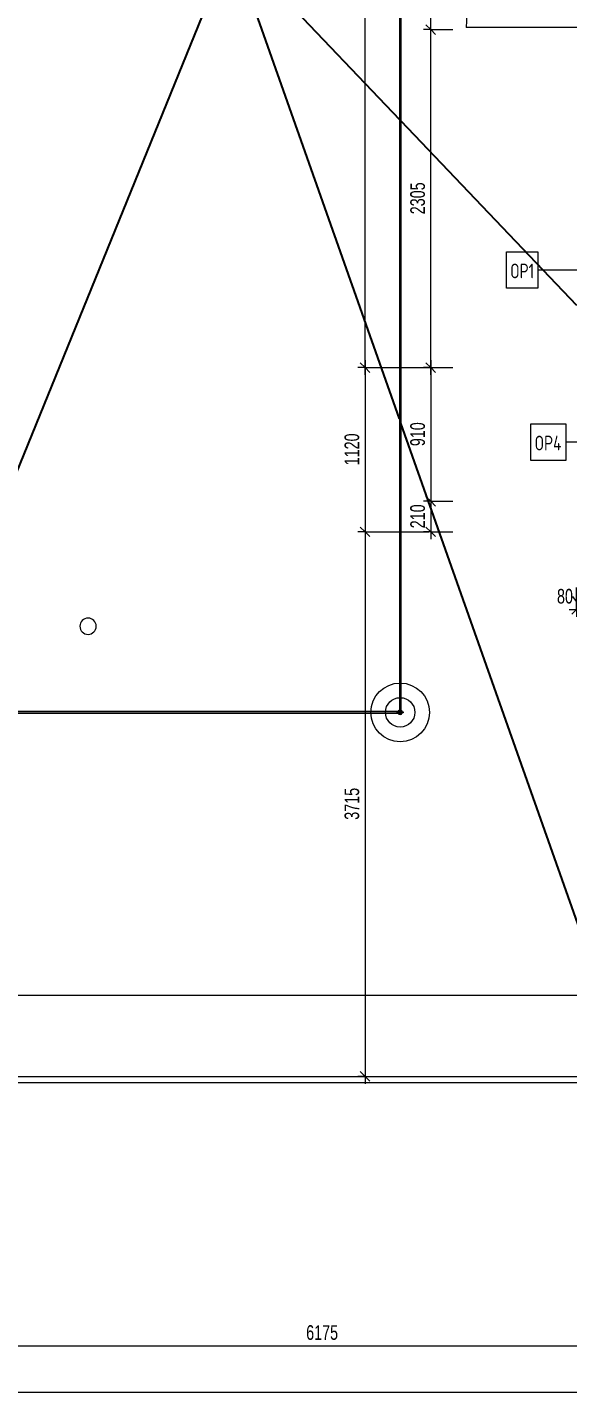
# Model space of a CAD drawing. Header units: millimetres. Extents: x -2854 to 232784, y -45352 to 20466.
# Drawn here: x 12609 to 16293, y -30346 to -20988 of the extents above; entities that cross this region are included whole.
import ezdxf

# ---------------------------------------------------------------- set-up
doc = ezdxf.new("R2010")
doc.units = ezdxf.units.MM
doc.linetypes.add('Čerchovaná se dvěma tečkami', pattern=[2.59, 1, -0.53, 0, -0.53, 0, -0.53])
for name, color, linetype, lineweight in [('A-ANNO-DIMS', 211, 'Continuous', 9), ('A-ANNO-DIMS-50', 211, 'Continuous', 9), ('A-DOOR', 31, 'Continuous', 13), ('A-DOOR-FRAM', 31, 'Continuous', 25), ('A-FLOR-HRAL', 11, 'Continuous', 13), ('A-ROOF', 132, 'Continuous', 13), ('A-ROOF-OTLN', 132, 'Continuous', 13), ('A-WALL-IDEN', 211, 'Continuous', 9), ('M-HVAC-CDFF', 50, 'Continuous', 13)]:
    doc.layers.add(name, color=color, linetype=linetype, lineweight=lineweight)
doc.styles.add('Arial_1', font='arial.ttf', dxfattribs={"width": 0.7, "height": 100})
doc.styles.add('ISOCPEUR_2', font='isocpeur.ttf', dxfattribs={"width": 0.75, "height": 100})
doc.dimstyles.new('Vnitřní_-_průhledné', dxfattribs={"dimscale": 304.8, "dimtxt": 102.02594, "dimasz": 0.213255, "dimexe": 0.164042, "dimexo": 0.0625, "dimgap": 0.032808, "dimtad": 1, "dimdec": 0, "dimrnd": 5, "dimzin": 0, "dimdsep": 46, "dimtxsty": 'Arial_1', "dimblk1": 'OBLIQUE', "dimblk2": 'OBLIQUE', "dimsah": 1, "dimcen": 0.09, "dimdle": 0.164042, "dimazin": 0, "dimtfac": 1, "dimtdec": 4, "dimtix": 1, "dimtmove": 0, "dimatfit": 3, "dimfxl": 0.492126, "dimfxlon": 1, "dimtvp": 1, "dimtolj": 1, "dimtzin": 0, "dimarcsym": 2})
doc.dimstyles.new('Vnitřní_-_průhledné_1', dxfattribs={"dimscale": 304.8, "dimtxt": 102.02594, "dimasz": 0.213255, "dimexe": 0.164042, "dimexo": 0.0625, "dimgap": 0.032808, "dimtad": 1, "dimdec": 0, "dimrnd": 5, "dimzin": 0, "dimdsep": 46, "dimtxsty": 'Arial_1', "dimblk1": 'OBLIQUE', "dimblk2": 'OBLIQUE', "dimsah": 1, "dimcen": 0.09, "dimdle": 0.164042, "dimazin": 0, "dimtfac": 1, "dimtdec": 4, "dimtix": 1, "dimtmove": 1, "dimatfit": 3, "dimfxl": 0.492126, "dimfxlon": 1, "dimtvp": 1, "dimtolj": 1, "dimtzin": 0, "dimarcsym": 2})

# ---------------------------------------------------------------- blocks, each defined once
blk = doc.blocks.new('Zábradlí - Záchytný systém kotva-1301747-2NP_NÁVRH A')
at = {"layer": 'A-FLOR-HRAL', "flags": 128}
for points in [[(-17, -4), (-17.1, -4), (-17.3, -4), (-17.5, -4), (-17.6, -3.9), (-17.8, -3.9), (-17.9, -3.9), (-18.1, -3.8), (-18.2, -3.8), (-18.4, -3.7), (-18.5, -3.7), (-18.7, -3.6), (-18.8, -3.5), (-19, -3.5), (-19.1, -3.4), (-19.2, -3.3), (-19.4, -3.2), (-19.5, -3.1), (-19.6, -3), (-19.7, -2.9), (-19.8, -2.8), (-20, -2.7), (-20.1, -2.5), (-20.2, -2.4), (-20.3, -2.3), (-20.3, -2.2), (-20.4, -2), (-20.5, -1.9), (-20.6, -1.7), (-20.6, -1.6), (-20.7, -1.4), (-20.8, -1.3), (-20.8, -1.1), (-20.9, -1), (-20.9, -0.8), (-20.9, -0.7), (-20.9, -0.5), (-21, -0.4), (-21, -0.2), (-21, 0), (-21, 0.1), (-21, 0.3), (-21, 0.4), (-20.9, 0.6), (-20.9, 0.8), (-20.9, 0.9), (-20.8, 1.1), (-20.8, 1.2), (-20.7, 1.4), (-20.7, 1.5), (-20.6, 1.7), (-20.5, 1.8), (-20.5, 2), (-20.4, 2.1), (-20.3, 2.2), (-20.2, 2.4), (-20.1, 2.5), (-20, 2.6), (-19.9, 2.7), (-19.8, 2.8), (-19.7, 3), (-19.6, 3.1), (-19.4, 3.2), (-19.3, 3.3), (-19.2, 3.3), (-19, 3.4), (-18.9, 3.5), (-18.8, 3.6), (-18.6, 3.7), (-18.5, 3.7), (-18.3, 3.8), (-18.2, 3.8), (-18, 3.9), (-17.9, 3.9), (-17.7, 3.9), (-17.5, 4), (-17.4, 4), (-17.2, 4), (-17.1, 4), (-17, 4)], [(-17, 4), (-17, 4), (-16.9, 4), (-16.9, 4), (-16.8, 4), (-16.6, 4), (-16.5, 4), (-16.3, 4), (-16.1, 4), (-15.9, 4), (-15.6, 4), (-15.4, 4), (-15.1, 4), (-14.7, 4), (-14.4, 4), (-14, 4)], [(16.8, 4), (16.8, 4), (16.8, 4), (16.7, 4), (16.6, 4), (16.5, 4), (16.4, 4), (16.2, 4), (16, 4), (15.8, 4), (15.5, 4), (15.2, 4), (14.9, 4), (14.6, 4), (14.3, 4), (13.9, 4), (13.5, 4), (13.1, 4), (12.6, 4), (12.2, 4), (11.7, 4), (11.2, 4), (10.7, 4), (10.2, 4), (9.6, 4), (9.1, 4), (8.5, 4), (7.9, 4), (7.3, 4), (6.7, 4), (6.1, 4), (5.4, 4), (4.8, 4), (4.1, 4), (3.5, 4), (2.8, 4), (2.1, 4), (1.5, 4), (0.8, 4), (0.1, 4), (-0.6, 4), (-1.2, 4), (-1.9, 4), (-2.6, 4), (-3.2, 4), (-3.9, 4), (-4.6, 4), (-5.2, 4), (-5.9, 4), (-6.5, 4), (-7.1, 4), (-7.7, 4), (-8.3, 4), (-8.9, 4), (-9.5, 4), (-10, 4), (-10.6, 4), (-11.1, 4), (-11.6, 4), (-12.1, 4), (-12.5, 4), (-13, 4), (-13.4, 4), (-13.8, 4), (-14.2, 4), (-14.6, 4), (-14.9, 4), (-15.2, 4), (-15.5, 4), (-15.8, 4), (-16, 4), (-16.2, 4), (-16.4, 4), (-16.6, 4), (-16.7, 4), (-16.8, 4), (-16.9, 4), (-16.9, 4), (-17, 4), (-17, 4)], [(13.7, 4), (14.1, 4), (14.4, 4), (14.8, 4), (15.1, 4), (15.4, 4), (15.6, 4), (15.9, 4), (16.1, 4), (16.3, 4), (16.4, 4), (16.6, 4), (16.7, 4), (16.8, 4), (16.8, 4), (16.8, 4), (16.8, 4)], [(16.8, 4), (17, 4), (17.2, 4), (17.3, 4), (17.5, 4), (17.6, 3.9), (17.8, 3.9), (17.9, 3.9), (18.1, 3.8), (18.2, 3.8), (18.4, 3.7), (18.5, 3.6), (18.7, 3.6), (18.8, 3.5), (19, 3.4), (19.1, 3.3), (19.2, 3.2), (19.4, 3.1), (19.5, 3), (19.6, 2.9), (19.7, 2.8), (19.8, 2.7), (19.9, 2.6), (20, 2.4), (20.1, 2.3), (20.2, 2.2), (20.3, 2), (20.4, 1.9), (20.4, 1.7), (20.5, 1.6), (20.6, 1.5), (20.6, 1.3), (20.7, 1.2), (20.7, 1), (20.8, 0.8), (20.8, 0.7), (20.8, 0.5), (20.8, 0.4), (20.8, 0.2), (20.8, 0), (20.8, -0.1), (20.8, -0.3), (20.8, -0.4), (20.8, -0.6), (20.8, -0.7), (20.7, -0.9), (20.7, -1.1), (20.7, -1.2), (20.6, -1.4), (20.5, -1.5), (20.5, -1.7), (20.4, -1.8), (20.3, -1.9), (20.3, -2.1), (20.2, -2.2), (20.1, -2.3), (20, -2.5), (19.9, -2.6), (19.8, -2.7), (19.7, -2.8), (19.5, -2.9), (19.4, -3), (19.3, -3.1), (19.2, -3.2), (19, -3.3), (18.9, -3.4), (18.8, -3.5), (18.6, -3.6), (18.5, -3.6), (18.3, -3.7), (18.2, -3.8), (18, -3.8), (17.9, -3.9), (17.7, -3.9), (17.6, -3.9), (17.4, -4), (17.2, -4), (17.1, -4), (16.9, -4), (16.8, -4)], [(-13.8, -4), (-14.2, -4), (-14.6, -4), (-14.9, -4), (-15.2, -4), (-15.5, -4), (-15.8, -4), (-16, -4), (-16.2, -4), (-16.4, -4), (-16.6, -4), (-16.7, -4), (-16.8, -4), (-16.9, -4), (-16.9, -4), (-17, -4), (-17, -4)], [(-17, -4), (-17, -4), (-16.9, -4), (-16.9, -4), (-16.8, -4), (-16.6, -4), (-16.5, -4), (-16.3, -4), (-16.1, -4), (-15.9, -4), (-15.6, -4), (-15.4, -4), (-15.1, -4), (-14.7, -4), (-14.4, -4), (-14, -4), (-13.6, -4), (-13.2, -4), (-12.8, -4), (-12.3, -4), (-11.8, -4), (-11.4, -4), (-10.8, -4), (-10.3, -4), (-9.8, -4), (-9.2, -4), (-8.6, -4), (-8, -4), (-7.4, -4), (-6.8, -4), (-6.2, -4), (-5.6, -4), (-4.9, -4), (-4.3, -4), (-3.6, -4), (-2.9, -4), (-2.3, -4), (-1.6, -4), (-0.9, -4), (-0.3, -4), (0.4, -4), (1.1, -4), (1.8, -4), (2.4, -4), (3.1, -4), (3.8, -4), (4.4, -4), (5.1, -4), (5.7, -4), (6.3, -4), (7, -4), (7.6, -4), (8.2, -4), (8.8, -4), (9.3, -4), (9.9, -4), (10.4, -4), (10.9, -4), (11.4, -4), (11.9, -4), (12.4, -4), (12.8, -4), (13.3, -4), (13.7, -4), (14.1, -4), (14.4, -4), (14.8, -4), (15.1, -4), (15.4, -4), (15.6, -4), (15.9, -4), (16.1, -4), (16.3, -4), (16.4, -4), (16.6, -4), (16.7, -4), (16.8, -4), (16.8, -4), (16.8, -4), (16.8, -4)], [(16.8, -4), (16.8, -4), (16.8, -4), (16.7, -4), (16.6, -4), (16.5, -4), (16.4, -4), (16.2, -4), (16, -4), (15.8, -4), (15.5, -4), (15.2, -4), (14.9, -4), (14.6, -4), (14.3, -4), (13.9, -4)]]:
    blk.add_lwpolyline(points, dxfattribs=at)
at = {"layer": 'A-FLOR-HRAL'}
for radius in [200, 100]:
    blk.add_circle((0, 0), radius, dxfattribs=at)
for radius, start, end in [(15, 109.63434, 160.36566), (12, 114.81717, 155.18283), (10, 120, 150), (15, 15.51549, 70.36566), (12, 19.66861, 65.18283), (10, 23.82173, 60), (15, 199.63434, 344.53934), (12, 204.81717, 340.39993), (10, 210, 336.26052)]:
    blk.add_arc((0, 0), radius, start, end, dxfattribs=at)
blk = doc.blocks.new('Zábradlí - Zábradlí-1224775-2NP_NÁVRH A')
blk.add_blockref('Zábradlí - Záchytný systém kotva-1301747-2NP_NÁVRH A', (15151.5, -25658.8))
blk = doc.blocks.new('Typ horního madla - Horní madlo_Vnitřní_-1225290-2NP_NÁVRH A')
at = {"layer": 'A-FLOR-HRAL'}
for p, q in [((15146.5, -18540), (15146.5, -25653.8)), ((15156.5, -25654.8), (15156.5, -18530)), ((15146.5, -25653.8), (10384.8, -25653.8)), ((10384.8, -25663.8), (15156.5, -25663.8)), ((15156.5, -25663.8), (15156.5, -25662.8))]:
    blk.add_line(p, q, dxfattribs=at)
for points, knots in [([(15147.1, -25654.5), (15147, -25654.4), (15146.8, -25654.2), (15146.5, -25653.9), (15146.5, -25653.8), (15146.5, -25653.8)], [-0.1666667, -0.1666667, -0.1666667, -0.1666667, -0.125, -0.0833333, 0, 0, 0, 0]), ([(15156.5, -25663.8), (15156.5, -25663.8), (15156.4, -25663.7), (15156.1, -25663.4), (15155.9, -25663.2), (15155.8, -25663.1)], [-1, -1, -1, -1, -0.9166667, -0.875, -0.8333333, -0.8333333, -0.8333333, -0.8333333])]:
    blk.add_open_spline(points, degree=3, knots=knots, dxfattribs=at)
blk = doc.blocks.new('Typ horního madla - Horní madlo_Vnitřní_-V35-2NP_NÁVRH A')
at = {"layer": 'A-FLOR-HRAL'}
for p, q in [((15146.5, -18540), (15146.5, -25653.8)), ((15156.5, -18530), (15156.5, -25654.8)), ((15146.5, -25653.8), (10384.8, -25653.8)), ((15156.5, -25663.8), (10384.8, -25663.8)), ((15156.5, -25662.8), (15156.5, -25663.8))]:
    blk.add_line(p, q, dxfattribs=at)
blk = doc.blocks.new('DVERE_1k_oblozka - DD03_01_900x1970_koupelna-1549490-2NP_NÁVRH A')
at = {"layer": 'A-DOOR'}
for p, q in [((-465, 122.1), (-465, 1082.1)), ((-450, 122.1), (-500, 122.1)), ((-500, 122.1), (-500, -127.9)), ((-450, -127.9), (-450, 122.1)), ((355, 152.1), (-355, 152.1)), ((500, 122.1), (450, 122.1)), ((450, 122.1), (450, -127.9)), ((465, 152.1), (465, 122.1)), ((500, -127.9), (500, 122.1)), ((-500, -127.9), (-450, -127.9)), ((450, -127.9), (500, -127.9))]:
    blk.add_line(p, q, dxfattribs=at)
at = {"layer": 'A-DOOR', "lineweight": 25}
for p, q in [((465, 152.1), (-465, 152.1)), ((-465, 152.1), (-465, 137.1)), ((-465, 137.1), (-450, 137.1)), ((-450, 137.1), (-450, 122.1)), ((-450, 112.1), (450, 112.1)), ((450, 122.1), (450, 137.1)), ((450, 137.1), (465, 137.1)), ((465, 137.1), (465, 152.1))]:
    blk.add_line(p, q, dxfattribs=at)
at = {"layer": 'A-DOOR', "linetype": 'Čerchovaná se dvěma tečkami'}
for p, q in [((-450, 122.1), (450, 122.1)), ((-450, -127.9), (450, -127.9))]:
    blk.add_line(p, q, dxfattribs=at)
at = {"layer": 'A-DOOR'}
blk.add_arc((-465, 152.1), 930, 360, 90, dxfattribs=at)
at = {"layer": 'A-DOOR-FRAM'}
for p, q in [((-450, 122.1), (-500, 122.1)), ((-450, -127.9), (-450, 122.1)), ((450, 122.1), (450, -127.9)), ((450, 122.1), (500, 122.1)), ((-500, -127.9), (-450, -127.9)), ((500, -127.9), (450, -127.9))]:
    blk.add_line(p, q, dxfattribs=at)
blk = doc.blocks.new('Větrací_vyústka_střecha - Větrací_vyústka_střecha-1989516-2NP_NÁVRH A')
at = {"layer": 'M-HVAC-CDFF'}
for start, end in [(0, 180), (180, 0)]:
    blk.add_arc((0, 0), 55.6, start, end, dxfattribs=at)
blk = doc.blocks.new('DIMBLOCK4-2NP_NÁVRH A')
at = {"layer": 'A-ANNO-DIMS-50'}
for p, q in [((15360.1, -21002.5), (15310.1, -21002.5)), ((15360.1, -23357.4), (15360.1, -21002.5)), ((15360.1, -21002.5), (15510.1, -21002.5)), ((15360.1, -23307.4), (15310.1, -23307.4)), ((15360.1, -23307.4), (15510.1, -23307.4))]:
    blk.add_line(p, q, dxfattribs=at)
at = {"layer": 'A-ANNO-DIMS-50', "lineweight": 18}
for p, q in [((15360.1, -21002.5), (15327.6, -20970)), ((15360.1, -21002.5), (15392.6, -21035)), ((15360.1, -23307.4), (15327.6, -23274.9)), ((15360.1, -23307.4), (15392.6, -23339.9))]:
    blk.add_line(p, q, dxfattribs=at)
at = {"layer": 'A-ANNO-DIMS-50', "color": 0, "insert": (15220.3, -22261.7), "char_height": 100, "width": 256.164, "attachment_point": 1, "rotation": 90, "line_spacing_factor": 0.941778, "style": 'Arial_1'}
blk.add_mtext('2305', dxfattribs=at)
blk = doc.blocks.new('_Oblique')
at = {"color": 0, "linetype": 'ByBlock', "lineweight": -2}
blk.add_line((-0.5, -0.5), (0.5, 0.5), dxfattribs=at)
blk = doc.blocks.new('DIMBLOCK5-2NP_NÁVRH A')
at = {"layer": 'A-ANNO-DIMS-50', "lineweight": 18}
for p, q in [((15360.1, -20042.5), (15327.6, -20010)), ((15360.1, -20042.5), (15392.6, -20075)), ((15360.1, -21002.5), (15327.6, -20970)), ((15360.1, -21002.5), (15392.6, -21035))]:
    blk.add_line(p, q, dxfattribs=at)
at = {"layer": 'A-ANNO-DIMS-50'}
for p, q in [((15360.1, -20042.5), (15310.1, -20042.5)), ((15360.1, -21002.5), (15360.1, -20042.5)), ((15360.1, -20042.5), (15510.1, -20042.5)), ((15360.1, -21002.5), (15310.1, -21002.5)), ((15360.1, -21002.5), (15510.1, -21002.5))]:
    blk.add_line(p, q, dxfattribs=at)
at = {"layer": 'A-ANNO-DIMS-50', "color": 0, "char_height": 100, "attachment_point": 1, "rotation": 90, "line_spacing_factor": 0.941778, "style": 'Arial_1'}
for s, insert, width in [('2020 (0)', (15397.3, -20700.7), 427.567), ('960', (15220.3, -20602.6), 192.123)]:
    blk.add_mtext(s, dxfattribs=dict(at, insert=insert, width=width))
blk = doc.blocks.new('DIMBLOCK8-2NP_NÁVRH A')
at = {"layer": 'A-ANNO-DIMS-50', "lineweight": 18}
for p, q in [((15360.1, -23307.4), (15327.6, -23274.9)), ((15360.1, -23307.4), (15392.6, -23339.9)), ((15360.1, -24219.4), (15327.6, -24186.9)), ((15360.1, -24219.4), (15392.6, -24251.9))]:
    blk.add_line(p, q, dxfattribs=at)
at = {"layer": 'A-ANNO-DIMS-50'}
for p, q in [((15360.1, -23257.4), (15360.1, -24219.4)), ((15360.1, -23307.4), (15310.1, -23307.4)), ((15360.1, -23307.4), (15510.1, -23307.4)), ((15360.1, -24219.4), (15310.1, -24219.4)), ((15360.1, -24219.4), (15510.1, -24219.4))]:
    blk.add_line(p, q, dxfattribs=at)
at = {"layer": 'A-ANNO-DIMS-50', "color": 0, "insert": (15220.3, -23843.4), "char_height": 100, "width": 192.123, "attachment_point": 1, "rotation": 90, "line_spacing_factor": 0.941778, "style": 'Arial_1'}
blk.add_mtext('910', dxfattribs=at)
blk = doc.blocks.new('DIMBLOCK9-2NP_NÁVRH A')
at = {"layer": 'A-ANNO-DIMS-50'}
for p, q in [((15360.1, -24219.4), (15310.1, -24219.4)), ((15360.1, -24219.4), (15360.1, -24477.4)), ((15360.1, -24219.4), (15510.1, -24219.4)), ((15360.1, -24427.4), (15310.1, -24427.4)), ((15360.1, -24427.4), (15510.1, -24427.4))]:
    blk.add_line(p, q, dxfattribs=at)
at = {"layer": 'A-ANNO-DIMS-50', "lineweight": 18}
for p, q in [((15360.1, -24219.4), (15327.6, -24186.9)), ((15360.1, -24219.4), (15392.6, -24251.9)), ((15360.1, -24427.4), (15327.6, -24394.9)), ((15360.1, -24427.4), (15392.6, -24459.9))]:
    blk.add_line(p, q, dxfattribs=at)
at = {"layer": 'A-ANNO-DIMS-50', "color": 0, "insert": (15220.3, -24403.4), "char_height": 100, "width": 192.123, "attachment_point": 1, "rotation": 90, "line_spacing_factor": 0.941778, "style": 'Arial_1'}
blk.add_mtext('210', dxfattribs=at)
blk = doc.blocks.new('DIMBLOCK77-2NP_NÁVRH A')
at = {"layer": 'A-ANNO-DIMS-50'}
for p, q in [((16328, -24868.2), (16393.5, -24956.6)), ((16328, -24868.2), (16328, -24868.2)), ((16354.5, -24956.6), (16354.5, -24806.6)), ((16432.5, -24956.6), (16432.5, -24806.6)), ((16304.5, -24956.6), (16432.5, -24956.6)), ((16354.5, -24956.6), (16354.5, -25006.6)), ((16432.5, -24956.6), (16432.5, -25006.6))]:
    blk.add_line(p, q, dxfattribs=at)
at = {"layer": 'A-ANNO-DIMS-50', "lineweight": 18}
for p, q in [((16354.5, -24956.6), (16322, -24989.1)), ((16354.5, -24956.6), (16387, -24924.1)), ((16432.5, -24956.6), (16400, -24989.1)), ((16432.5, -24956.6), (16465, -24924.1))]:
    blk.add_line(p, q, dxfattribs=at)
at = {"layer": 'A-ANNO-DIMS-50', "color": 0, "insert": (16221.3, -24816.8), "char_height": 100, "width": 128.082, "attachment_point": 1, "line_spacing_factor": 0.941778, "style": 'Arial_1'}
blk.add_mtext('80', dxfattribs=at)
blk = doc.blocks.new('DIMBLOCK83-2NP_NÁVRH A')
at = {"layer": 'A-ANNO-DIMS-50', "lineweight": 18}
for p, q in [((14911.7, -15935.3), (14879.2, -15902.8)), ((14911.7, -15935.3), (14944.2, -15967.8)), ((14911.7, -23307.4), (14879.2, -23274.9)), ((14911.7, -23307.4), (14944.2, -23339.9))]:
    blk.add_line(p, q, dxfattribs=at)
at = {"layer": 'A-ANNO-DIMS-50'}
for p, q in [((14911.7, -23357.4), (14911.7, -15885.3)), ((14911.7, -15935.3), (14861.7, -15935.3)), ((14911.7, -15935.3), (15383.4, -15935.3)), ((14911.7, -23307.4), (14861.7, -23307.4)), ((14911.7, -23307.4), (15383.4, -23307.4))]:
    blk.add_line(p, q, dxfattribs=at)
at = {"layer": 'A-ANNO-DIMS-50', "color": 0, "insert": (14771.9, -19728.1), "char_height": 100, "width": 256.164, "attachment_point": 1, "rotation": 90, "line_spacing_factor": 0.941778, "style": 'Arial_1'}
blk.add_mtext('7370', dxfattribs=at)
blk = doc.blocks.new('DIMBLOCK84-2NP_NÁVRH A')
at = {"layer": 'A-ANNO-DIMS-50', "lineweight": 18}
for p, q in [((14911.7, -23307.4), (14879.2, -23274.9)), ((14911.7, -23307.4), (14944.2, -23339.9)), ((14911.7, -24427.4), (14879.2, -24394.9)), ((14911.7, -24427.4), (14944.2, -24459.9))]:
    blk.add_line(p, q, dxfattribs=at)
at = {"layer": 'A-ANNO-DIMS-50'}
for p, q in [((14911.7, -23257.4), (14911.7, -24427.4)), ((14911.7, -23307.4), (14861.7, -23307.4)), ((14911.7, -23307.4), (15061.7, -23307.4)), ((14911.7, -24427.4), (14861.7, -24427.4)), ((14911.7, -24427.4), (15346.4, -24427.4))]:
    blk.add_line(p, q, dxfattribs=at)
at = {"layer": 'A-ANNO-DIMS-50', "color": 0, "insert": (14771.9, -23974.1), "char_height": 100, "width": 256.164, "attachment_point": 1, "rotation": 90, "line_spacing_factor": 0.941778, "style": 'Arial_1'}
blk.add_mtext('1120', dxfattribs=at)
blk = doc.blocks.new('DIMBLOCK85-2NP_NÁVRH A')
at = {"layer": 'A-ANNO-DIMS-50', "lineweight": 18}
for p, q in [((14911.7, -24427.4), (14879.2, -24394.9)), ((14911.7, -24427.4), (14944.2, -24459.9)), ((14911.7, -28141.8), (14879.2, -28109.3)), ((14911.7, -28141.8), (14944.2, -28174.3))]:
    blk.add_line(p, q, dxfattribs=at)
at = {"layer": 'A-ANNO-DIMS-50'}
for p, q in [((14911.7, -24427.4), (14861.7, -24427.4)), ((14911.7, -24427.4), (14911.7, -28191.8)), ((14911.7, -24427.4), (15346.4, -24427.4)), ((14911.7, -28141.8), (14861.7, -28141.8)), ((14911.7, -28141.8), (15061.7, -28141.8))]:
    blk.add_line(p, q, dxfattribs=at)
at = {"layer": 'A-ANNO-DIMS-50', "color": 0, "insert": (14771.9, -26391.3), "char_height": 100, "width": 256.164, "attachment_point": 1, "rotation": 90, "line_spacing_factor": 0.941778, "style": 'Arial_1'}
blk.add_mtext('3715', dxfattribs=at)
blk = doc.blocks.new('DIMBLOCK117-2NP_NÁVRH A')
at = {"layer": 'A-ANNO-DIMS-50'}
for p, q in [((-1663.4, -30295.7), (-1663.4, -30145.7)), ((17704.5, -30295.7), (17704.5, -30145.7)), ((-1713.4, -30295.7), (17754.5, -30295.7)), ((-1663.4, -30295.7), (-1663.4, -30345.7)), ((17704.5, -30295.7), (17704.5, -30345.7))]:
    blk.add_line(p, q, dxfattribs=at)
at = {"layer": 'A-ANNO-DIMS-50', "lineweight": 18}
for p, q in [((-1663.4, -30295.7), (-1695.9, -30328.2)), ((-1663.4, -30295.7), (-1630.9, -30263.2)), ((17704.5, -30295.7), (17672, -30328.2)), ((17704.5, -30295.7), (17737, -30263.2))]:
    blk.add_line(p, q, dxfattribs=at)
at = {"layer": 'A-ANNO-DIMS-50', "color": 0, "insert": (7887.1, -30155.9), "char_height": 100, "width": 320.204, "attachment_point": 1, "line_spacing_factor": 0.941778, "style": 'Arial_1'}
blk.add_mtext('19370', dxfattribs=at)
blk = doc.blocks.new('DIMBLOCK120-2NP_NÁVRH A')
at = {"layer": 'A-ANNO-DIMS-50'}
for p, q in [((11529.6, -29978.3), (11529.6, -29828.3)), ((17704.5, -29978.3), (17704.5, -29828.3)), ((11529.6, -29978.3), (17754.5, -29978.3)), ((11529.6, -29978.3), (11529.6, -30028.3)), ((17704.5, -29978.3), (17704.5, -30028.3))]:
    blk.add_line(p, q, dxfattribs=at)
at = {"layer": 'A-ANNO-DIMS-50', "lineweight": 18}
for p, q in [((11529.6, -29978.3), (11562.1, -29945.8)), ((17704.5, -29978.3), (17737, -29945.8)), ((11529.6, -29978.3), (11497.1, -30010.8)), ((17704.5, -29978.3), (17672, -30010.8))]:
    blk.add_line(p, q, dxfattribs=at)
at = {"layer": 'A-ANNO-DIMS-50', "color": 0, "insert": (14510.3, -29838.5), "char_height": 100, "width": 256.164, "attachment_point": 1, "line_spacing_factor": 0.941778, "style": 'Arial_1'}
blk.add_mtext('6175', dxfattribs=at)

msp = doc.modelspace()

# ---------------------------------------------------------------- linework, layer by layer
at = {"layer": 'A-ROOF', "color": 71, "lineweight": 25}
for p, q in [((14001.3, -20413.9), (11869, -25653.8)), ((15146.5, -23657.2), (14001.3, -20413.9)), ((14001.3, -20413.9), (15146.5, -21614.6)), ((15156.5, -21625.1), (16354.5, -22881.3)), ((16534.7, -27588.8), (15156.5, -23685.5))]:
    msp.add_line(p, q, dxfattribs=at)
at = {"layer": 'A-ROOF', "color": 11}
for p, q in [((17151.5, -27588.8), (-1110.4, -27588.8)), ((-1663.4, -28141.8), (17704.5, -28141.8))]:
    msp.add_line(p, q, dxfattribs=at)
at = {"layer": 'A-ROOF-OTLN', "color": 11}
msp.add_line((-1705.4, -28183.8), (17308.4, -28183.8), dxfattribs=at)
at = {"layer": 'A-WALL-IDEN'}
for p, q in [((16458.5, -22642.1), (16090.7, -22642.1)), ((16497.5, -23815.9), (16282.1, -23815.9))]:
    msp.add_line(p, q, dxfattribs=at)
at = {"layer": 'A-WALL-IDEN', "flags": 128}
for points in [[(15876.8, -22517.9), (16090.7, -22517.9), (16090.7, -22766.4), (15876.8, -22766.4)], [(16043.5, -23691.6), (16282.1, -23691.6), (16282.1, -23940.1), (16043.5, -23940.1)]]:
    msp.add_lwpolyline(points, close=True, dxfattribs=at)

# ---------------------------------------------------------------- block references
at = {"layer": 'A-DOOR', "rotation": 90}
msp.add_blockref('DVERE_1k_oblozka - DD03_01_900x1970_koupelna-1549490-2NP_NÁVRH A', (16684.6, -20522.5), dxfattribs=at)
at = {"layer": 'A-FLOR-HRAL'}
for name in ['Zábradlí - Zábradlí-1224775-2NP_NÁVRH A', 'Typ horního madla - Horní madlo_Vnitřní_-1225290-2NP_NÁVRH A', 'Typ horního madla - Horní madlo_Vnitřní_-V35-2NP_NÁVRH A']:
    msp.add_blockref(name, (0, 0), dxfattribs=at)
at = {"layer": 'M-HVAC-CDFF', "rotation": 180}
msp.add_blockref('Větrací_vyústka_střecha - Větrací_vyústka_střecha-1989516-2NP_NÁVRH A', (13022.7, -25071.4), dxfattribs=at)

# ---------------------------------------------------------------- texts
at = {"layer": 'A-WALL-IDEN', "char_height": 100, "attachment_point": 1, "style": 'ISOCPEUR_2'}
for s, insert, width in [('OP1', (15901.8, -22598.3), 195.411), ('OP4', (16068.5, -23772.1), 225.475)]:
    msp.add_mtext(s, dxfattribs=dict(at, insert=insert, width=width))

# ---------------------------------------------------------------- dimensions: what is measured, and where the dimension line sits
at = {"layer": 'A-ANNO-DIMS'}
for base, p1, p2, override, picture, middle in [((14911.7, -15935.3), (15383.4, -23307.4), (15383.4, -15935.3), {"dimpost": '<>', "dimfxl": 7372.096045}, 'DIMBLOCK83-2NP_NÁVRH A', (14850.6, -19621.3)), ((15360.1, -21002.5), (15510.1, -23307.4), (15510.1, -21002.5), {"dimpost": '<>', "dimfxl": 2304.868561}, 'DIMBLOCK4-2NP_NÁVRH A', (15299, -22154.9)), ((14911.7, -24427.4), (15061.7, -23307.4), (15346.4, -24427.4), {"dimpost": '<>', "dimfxl": 1155.623106}, 'DIMBLOCK84-2NP_NÁVRH A', (14850.6, -23867.4)), ((15360.1, -24219.4), (15510.1, -23307.4), (15510.1, -24219.4), {"dimpost": '<>', "dimfxl": 912}, 'DIMBLOCK8-2NP_NÁVRH A', (15299.1, -23763.4)), ((15360.1, -24427.4), (15510.1, -24219.4), (15510.1, -24427.4), {"dimpost": '<>', "dimfxl": 208}, 'DIMBLOCK9-2NP_NÁVRH A', (15299.1, -24323.4)), ((14911.7, -28141.8), (15346.4, -24427.4), (15061.7, -28141.8), {"dimpost": '<>', "dimfxl": 3725.333066}, 'DIMBLOCK85-2NP_NÁVRH A', (14850.6, -26284.6))]:
    dim = msp.add_linear_dim(base=base, p1=p1, p2=p2, angle=90, dimstyle='Vnitřní_-_průhledné', override=override, dxfattribs=at)
    dim.commit()
    dim.dimension.update_dxf_attribs({"geometry": picture, "text_midpoint": middle})
dim = msp.add_linear_dim(base=(15360.1, -20042.5), p1=(15510.1, -21002.5), p2=(15510.1, -20042.5), angle=90, text='<>\\X2020 (0)', dimstyle='Vnitřní_-_průhledné', override={"dimpost": '<>', "dimfxl": 960}, dxfattribs=at)
dim.commit()
dim.dimension.update_dxf_attribs({"geometry": 'DIMBLOCK5-2NP_NÁVRH A', "text_midpoint": (15360.1, -20522.5)})
dim = msp.add_linear_dim(base=(16432.5, -24956.6), p1=(16354.5, -24806.6), p2=(16432.5, -24806.6), dimstyle='Vnitřní_-_průhledné_1', override={"dimpost": '<>', "dimfxl": 78}, dxfattribs=at)
dim.commit()
dim.dimension.update_dxf_attribs({"geometry": 'DIMBLOCK77-2NP_NÁVRH A', "text_midpoint": (16285.3, -24883.5), "dimtype": 160})
for base, p1, p2, override, picture, middle in [((17704.5, -29978.3), (11529.6, -29828.3), (17704.5, -29828.3), {"dimpost": '<>', "dimfxl": 6174.862216}, 'DIMBLOCK120-2NP_NÁVRH A', (14617, -29917.3)), ((17704.5, -30295.7), (-1663.4, -30145.7), (17704.5, -30145.7), {"dimpost": '<>', "dimfxl": 19367.862216}, 'DIMBLOCK117-2NP_NÁVRH A', (8020.5, -30234.6))]:
    dim = msp.add_linear_dim(base=base, p1=p1, p2=p2, dimstyle='Vnitřní_-_průhledné', override=override, dxfattribs=at)
    dim.commit()
    dim.dimension.update_dxf_attribs({"geometry": picture, "text_midpoint": middle})

doc.saveas('drawing.dxf')
